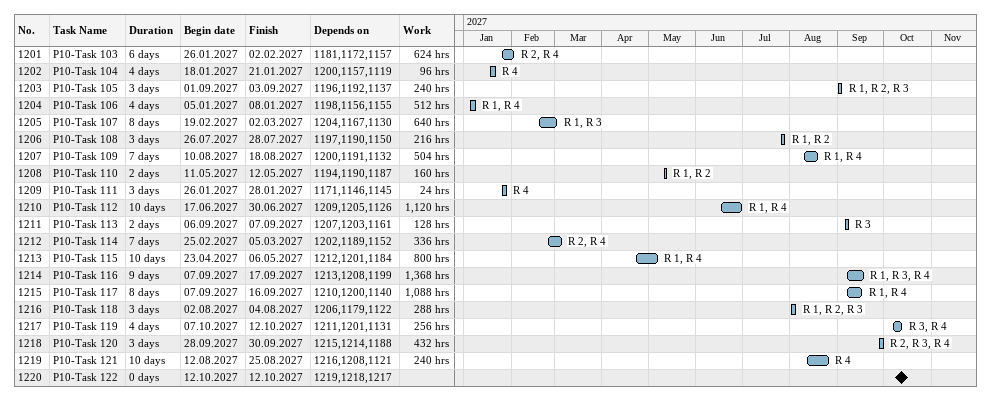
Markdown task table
| ID | Task | Duration | Start | Finish | Predecessors | Resources | Work (h) |
|---|---|---|---|---|---|---|---|
| 1201 | P10-Task 103 | 6d | 2027-01-26 | 2027-02-02 | 1181, 1172, 1157 | R 2, R 4 | 624 |
| 1202 | P10-Task 104 | 4d | 2027-01-18 | 2027-01-21 | 1200, 1157, 1119 | R 4 | 96 |
| 1203 | P10-Task 105 | 3d | 2027-09-01 | 2027-09-03 | 1196, 1192, 1137 | R 1, R 2, R 3 | 240 |
| 1204 | P10-Task 106 | 4d | 2027-01-05 | 2027-01-08 | 1198, 1156, 1155 | R 1, R 4 | 512 |
| 1205 | P10-Task 107 | 8d | 2027-02-19 | 2027-03-02 | 1204, 1167, 1130 | R 1, R 3 | 640 |
| 1206 | P10-Task 108 | 3d | 2027-07-26 | 2027-07-28 | 1197, 1190, 1150 | R 1, R 2 | 216 |
| 1207 | P10-Task 109 | 7d | 2027-08-10 | 2027-08-18 | 1200, 1191, 1132 | R 1, R 4 | 504 |
| 1208 | P10-Task 110 | 2d | 2027-05-11 | 2027-05-12 | 1194, 1190, 1187 | R 1, R 2 | 160 |
| 1209 | P10-Task 111 | 3d | 2027-01-26 | 2027-01-28 | 1171, 1146, 1145 | R 4 | 24 |
| 1210 | P10-Task 112 | 10d | 2027-06-17 | 2027-06-30 | 1209, 1205, 1126 | R 1, R 4 | 1120 |
| 1211 | P10-Task 113 | 2d | 2027-09-06 | 2027-09-07 | 1207, 1203, 1161 | R 3 | 128 |
| 1212 | P10-Task 114 | 7d | 2027-02-25 | 2027-03-05 | 1202, 1189, 1152 | R 2, R 4 | 336 |
| 1213 | P10-Task 115 | 10d | 2027-04-23 | 2027-05-06 | 1212, 1201, 1184 | R 1, R 4 | 800 |
| 1214 | P10-Task 116 | 9d | 2027-09-07 | 2027-09-17 | 1213, 1208, 1199 | R 1, R 3, R 4 | 1368 |
| 1215 | P10-Task 117 | 8d | 2027-09-07 | 2027-09-16 | 1210, 1200, 1140 | R 1, R 4 | 1088 |
| 1216 | P10-Task 118 | 3d | 2027-08-02 | 2027-08-04 | 1206, 1179, 1122 | R 1, R 2, R 3 | 288 |
| 1217 | P10-Task 119 | 4d | 2027-10-07 | 2027-10-12 | 1211, 1201, 1131 | R 3, R 4 | 256 |
| 1218 | P10-Task 120 | 3d | 2027-09-28 | 2027-09-30 | 1215, 1214, 1188 | R 2, R 3, R 4 | 432 |
| 1219 | P10-Task 121 | 10d | 2027-08-12 | 2027-08-25 | 1216, 1208, 1121 | R 4 | 240 |
| 1220 | P10-Task 122 | 0d | 2027-10-12 | 2027-10-12 | 1219, 1218, 1217 |  |  |
